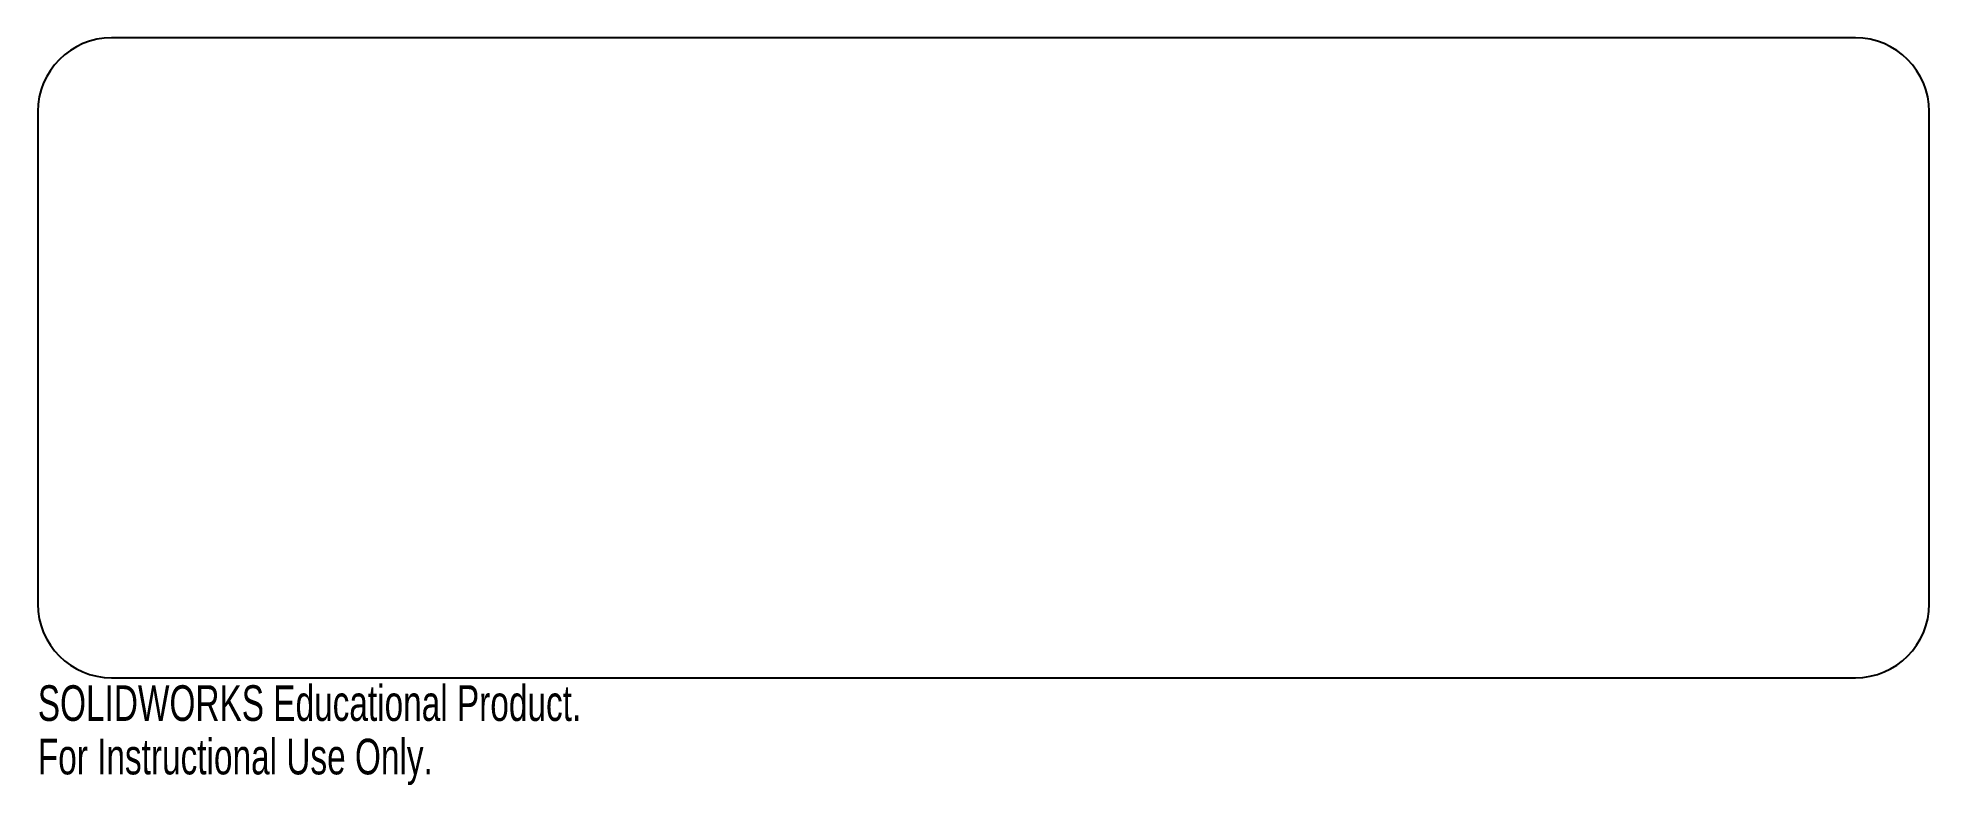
# Model space of a CAD drawing. Header units: millimetres. Extents: x -221 to 35, y 20 to 122.
import ezdxf

# ---------------------------------------------------------------- set-up
doc = ezdxf.new("R2010")
doc.units = ezdxf.units.MM
doc.styles.add('SLDTEXTSTYLE0', font='TXT', dxfattribs={"width": 0.7})

msp = doc.modelspace()

# ---------------------------------------------------------------- linework, layer by layer
at = {"color": 7, "linetype": 'Continuous', "lineweight": 25}
for p, q in [((25.25, 121.8), (-211.2, 121.8)), ((-221.2, 111.8), (-221.2, 45.04)), ((35.25, 45.04), (35.25, 111.8)), ((-211.2, 35.04), (25.25, 35.04))]:
    msp.add_line(p, q, dxfattribs=at)
for centre, start, end in [((-211.2, 111.8), 90, 180), ((25.25, 111.8), 0, 90), ((-211.2, 45.04), 180, 270), ((25.25, 45.04), 270, 0)]:
    msp.add_arc(centre, 10, start, end, dxfattribs=at)

# ---------------------------------------------------------------- texts
at = {"color": 7, "linetype": 'Continuous', "char_height": 4.8336, "attachment_point": 1, "style": 'SLDTEXTSTYLE0'}
for s, insert in [('SOLIDWORKS Educational Product.', (-221.2, 34.02)), ('For Instructional Use Only.', (-221.2, 26.77))]:
    msp.add_mtext(s, dxfattribs=dict(at, insert=insert))

doc.saveas('drawing.dxf')
